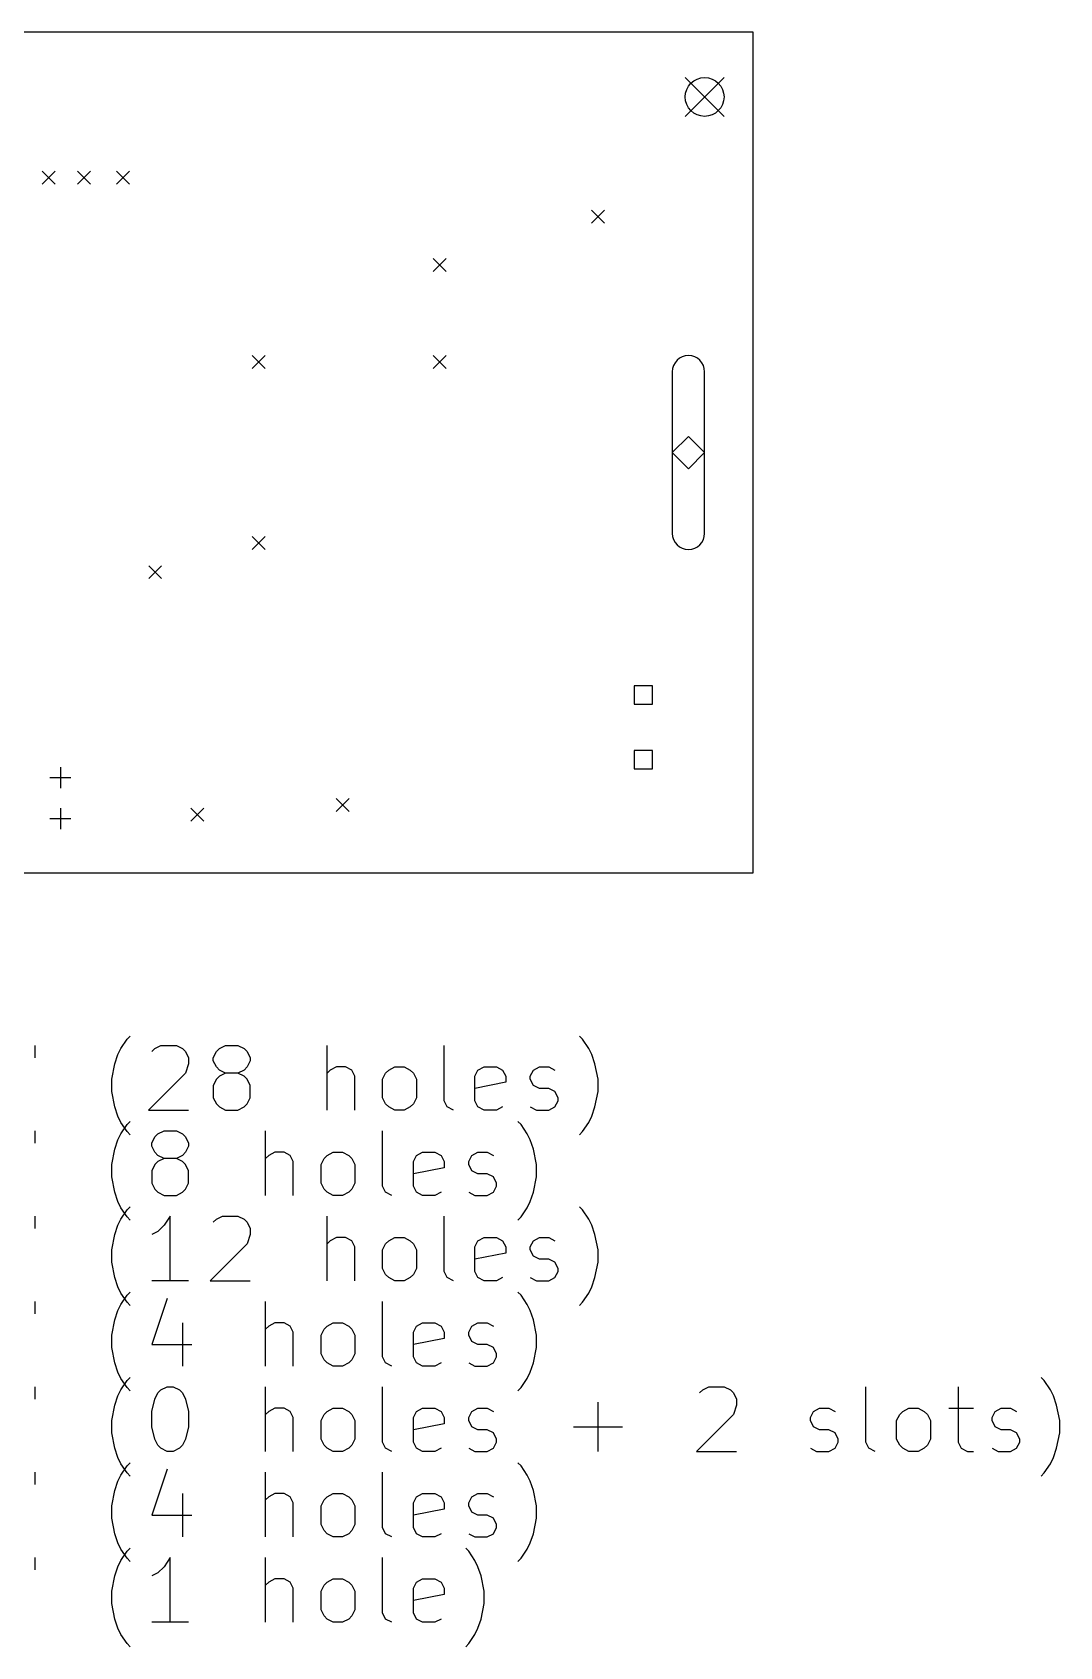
# Model space of a CAD drawing. Extents: x 13 to 79.5, y -149.9 to -100.
# Drawn here: x 47.7 to 79.49, y -149.94 to -100 of the extents above; entities that cross this region are included whole.
import ezdxf

# ---------------------------------------------------------------- set-up
doc = ezdxf.new("R2010")
doc.units = 0
doc.layers.add('BLACK', color=7, linetype='CONTINUOUS')

msp = doc.modelspace()

# ---------------------------------------------------------------- linework, layer by layer
at = {"layer": 'BLACK', "linetype": 'CONTINUOUS'}
for p, q in [((70, -100), (15, -100)), ((70, -126), (70, -100)), ((67.9, -101.4), (69.1, -102.6)), ((69.1, -101.4), (67.9, -102.6)), ((48, -104.3), (48.4, -104.7)), ((48.4, -104.3), (48, -104.7)), ((49.1, -104.3), (49.5, -104.7)), ((49.5, -104.3), (49.1, -104.7)), ((50.3, -104.3), (50.7, -104.7)), ((50.7, -104.3), (50.3, -104.7)), ((65, -105.5), (65.4, -105.9)), ((65.4, -105.5), (65, -105.9)), ((60.1, -107), (60.5, -107.4)), ((60.5, -107), (60.1, -107.4)), ((54.5, -110), (54.9, -110.4)), ((54.9, -110), (54.5, -110.4)), ((60.1, -110), (60.5, -110.4)), ((60.5, -110), (60.1, -110.4)), ((67.5, -110.5), (67.5, -115.5)), ((68.5, -115.5), (68.5, -110.5)), ((68, -112.5), (67.5, -113)), ((68.5, -113), (68, -112.5)), ((67.5, -113), (68, -113.5)), ((68, -113.5), (68.5, -113)), ((54.5, -115.6), (54.9, -116)), ((54.9, -115.6), (54.5, -116)), ((51.3, -116.5), (51.7, -116.9)), ((51.7, -116.5), (51.3, -116.9)), ((66.8828, -120.217), (66.3172, -120.217)), ((66.3172, -120.217), (66.3172, -120.783)), ((66.8828, -120.783), (66.8828, -120.217)), ((66.3172, -120.783), (66.8828, -120.783)), ((66.8828, -122.217), (66.3172, -122.217)), ((66.3172, -122.217), (66.3172, -122.783)), ((66.8828, -122.783), (66.8828, -122.217)), ((48.565, -122.73), (48.565, -123.38)), ((66.3172, -122.783), (66.8828, -122.783)), ((48.24, -123.055), (48.89, -123.055)), ((57.1, -123.7), (57.5, -124.1)), ((57.5, -123.7), (57.1, -124.1)), ((48.24, -124.325), (48.89, -124.325)), ((48.565, -124), (48.565, -124.65)), ((52.6, -124), (53, -124.4)), ((53, -124), (52.6, -124.4)), ((15, -126), (70, -126)), ((47.7732, -131.34), (47.7732, -131.721)), ((50.4399, -131.435), (50.6304, -131.149)), ((50.6304, -131.149), (50.7256, -131.054)), ((51.4875, -131.435), (51.678, -131.34)), ((51.678, -131.34), (52.1542, -131.34)), ((52.1542, -131.34), (52.3447, -131.435)), ((53.4875, -131.435), (53.678, -131.34)), ((53.678, -131.34), (54.059, -131.34)), ((54.059, -131.34), (54.2494, -131.435)), ((56.8209, -133.34), (56.8209, -131.34)), ((60.4399, -133.054), (60.4399, -131.34)), ((64.7256, -131.149), (64.6304, -131.054)), ((64.9161, -131.435), (64.7256, -131.149)), ((50.2494, -131.911), (50.3447, -131.626)), ((50.3447, -131.626), (50.4399, -131.435)), ((51.3923, -131.53), (51.4875, -131.435)), ((52.3447, -131.435), (52.4399, -131.53)), ((52.4399, -131.53), (52.5352, -131.721)), ((52.5352, -131.721), (52.5352, -131.911)), ((53.2971, -131.721), (53.3923, -131.53)), ((53.2971, -131.816), (53.2971, -131.721)), ((53.3923, -132.007), (53.2971, -131.816)), ((53.3923, -131.53), (53.4875, -131.435)), ((54.2494, -131.435), (54.3447, -131.53)), ((54.3447, -131.53), (54.4399, -131.721)), ((54.4399, -131.816), (54.3447, -132.007)), ((54.4399, -131.721), (54.4399, -131.816)), ((65.0113, -131.626), (64.9161, -131.435)), ((65.1066, -131.911), (65.0113, -131.626)), ((50.1542, -132.387), (50.2494, -131.911)), ((52.4399, -132.197), (51.2971, -133.34)), ((52.5352, -131.911), (52.4399, -132.197)), ((53.4875, -132.102), (53.3923, -132.007)), ((53.4875, -132.292), (53.3923, -132.387)), ((53.678, -132.197), (53.4875, -132.102)), ((53.678, -132.197), (53.4875, -132.292)), ((54.059, -132.197), (53.678, -132.197)), ((54.2494, -132.102), (54.059, -132.197)), ((54.2494, -132.292), (54.059, -132.197)), ((54.3447, -132.007), (54.2494, -132.102)), ((54.3447, -132.387), (54.2494, -132.292)), ((56.9161, -132.102), (56.8209, -132.197)), ((57.1066, -132.007), (56.9161, -132.102)), ((57.3923, -132.007), (57.1066, -132.007)), ((57.5828, -132.102), (57.3923, -132.007)), ((57.678, -132.292), (57.5828, -132.102)), ((57.678, -133.34), (57.678, -132.292)), ((58.5352, -132.387), (58.6304, -132.197)), ((58.6304, -132.197), (58.7256, -132.102)), ((58.7256, -132.102), (58.9161, -132.007)), ((58.9161, -132.007), (59.2018, -132.007)), ((59.2018, -132.007), (59.3923, -132.102)), ((59.3923, -132.102), (59.4875, -132.197)), ((59.4875, -132.197), (59.5828, -132.387)), ((61.3923, -132.292), (61.4875, -132.102)), ((61.3923, -133.054), (61.3923, -132.292)), ((61.4875, -132.102), (61.678, -132.007)), ((61.678, -132.007), (62.059, -132.007)), ((62.059, -132.007), (62.2494, -132.102)), ((62.2494, -132.102), (62.3447, -132.292)), ((62.3447, -132.292), (62.3447, -132.483)), ((63.1066, -132.292), (63.2018, -132.102)), ((63.1066, -132.387), (63.1066, -132.292)), ((63.2018, -132.102), (63.3923, -132.007)), ((63.3923, -132.007), (63.678, -132.007)), ((63.678, -132.007), (63.8685, -132.102)), ((65.2018, -132.387), (65.1066, -131.911)), ((50.1542, -132.768), (50.1542, -132.387)), ((50.2494, -133.245), (50.1542, -132.768)), ((53.3923, -132.387), (53.2971, -132.578)), ((53.2971, -132.578), (53.2971, -132.959)), ((54.4399, -132.578), (54.3447, -132.387)), ((54.4399, -132.959), (54.4399, -132.578)), ((58.5352, -132.959), (58.5352, -132.387)), ((59.5828, -132.387), (59.5828, -132.959)), ((62.3447, -132.483), (61.3923, -132.673)), ((63.2018, -132.578), (63.1066, -132.387)), ((63.3923, -132.673), (63.2018, -132.578)), ((63.678, -132.673), (63.3923, -132.673)), ((63.8685, -132.768), (63.678, -132.673)), ((63.9637, -132.959), (63.8685, -132.768)), ((65.1066, -133.245), (65.2018, -132.768)), ((65.2018, -132.768), (65.2018, -132.387)), ((50.3447, -133.53), (50.2494, -133.245)), ((51.2971, -133.34), (52.5352, -133.34)), ((53.2971, -132.959), (53.3923, -133.149)), ((53.3923, -133.149), (53.4875, -133.245)), ((53.4875, -133.245), (53.678, -133.34)), ((53.678, -133.34), (54.059, -133.34)), ((54.059, -133.34), (54.2494, -133.245)), ((54.2494, -133.245), (54.3447, -133.149)), ((54.3447, -133.149), (54.4399, -132.959)), ((58.6304, -133.149), (58.5352, -132.959)), ((58.7256, -133.245), (58.6304, -133.149)), ((58.9161, -133.34), (58.7256, -133.245)), ((59.2018, -133.34), (58.9161, -133.34)), ((59.3923, -133.245), (59.2018, -133.34)), ((59.4875, -133.149), (59.3923, -133.245)), ((59.5828, -132.959), (59.4875, -133.149)), ((60.5352, -133.245), (60.4399, -133.054)), ((60.7256, -133.34), (60.5352, -133.245)), ((61.4875, -133.245), (61.3923, -133.054)), ((61.678, -133.34), (61.4875, -133.245)), ((62.059, -133.34), (61.678, -133.34)), ((62.2494, -133.245), (62.059, -133.34)), ((63.1066, -133.245), (63.2971, -133.34)), ((63.2971, -133.34), (63.678, -133.34)), ((63.678, -133.34), (63.8685, -133.245)), ((63.8685, -133.245), (63.9637, -133.054)), ((63.9637, -133.054), (63.9637, -132.959)), ((65.0113, -133.53), (65.1066, -133.245)), ((50.4399, -133.721), (50.3447, -133.53)), ((50.6304, -134.007), (50.4399, -133.721)), ((50.4399, -134.075), (50.6304, -133.789)), ((50.6304, -133.789), (50.7256, -133.694)), ((62.8209, -133.789), (62.7256, -133.694)), ((63.0113, -134.075), (62.8209, -133.789)), ((64.7256, -134.007), (64.9161, -133.721)), ((64.9161, -133.721), (65.0113, -133.53)), ((47.7732, -133.98), (47.7732, -134.361)), ((50.2494, -134.551), (50.3447, -134.266)), ((50.3447, -134.266), (50.4399, -134.075)), ((50.7256, -134.102), (50.6304, -134.007)), ((51.3923, -134.361), (51.4875, -134.17)), ((51.4875, -134.17), (51.5828, -134.075)), ((51.5828, -134.075), (51.7732, -133.98)), ((51.7732, -133.98), (52.1542, -133.98)), ((52.1542, -133.98), (52.3447, -134.075)), ((52.3447, -134.075), (52.4399, -134.17)), ((52.4399, -134.17), (52.5352, -134.361)), ((54.9161, -135.98), (54.9161, -133.98)), ((58.5352, -135.694), (58.5352, -133.98)), ((63.1066, -134.266), (63.0113, -134.075)), ((63.2018, -134.551), (63.1066, -134.266)), ((64.6304, -134.102), (64.7256, -134.007)), ((50.1542, -135.027), (50.2494, -134.551)), ((51.3923, -134.456), (51.3923, -134.361)), ((51.4875, -134.647), (51.3923, -134.456)), ((51.5828, -134.742), (51.4875, -134.647)), ((51.7732, -134.837), (51.5828, -134.742)), ((51.7732, -134.837), (51.5828, -134.932)), ((52.1542, -134.837), (51.7732, -134.837)), ((52.3447, -134.742), (52.1542, -134.837)), ((52.3447, -134.932), (52.1542, -134.837)), ((52.4399, -134.647), (52.3447, -134.742)), ((52.5352, -134.456), (52.4399, -134.647)), ((52.5352, -134.361), (52.5352, -134.456)), ((55.0113, -134.742), (54.9161, -134.837)), ((55.2018, -134.647), (55.0113, -134.742)), ((55.4875, -134.647), (55.2018, -134.647)), ((55.678, -134.742), (55.4875, -134.647)), ((55.7732, -134.932), (55.678, -134.742)), ((56.6304, -135.027), (56.7256, -134.837)), ((56.7256, -134.837), (56.8209, -134.742)), ((56.8209, -134.742), (57.0113, -134.647)), ((57.0113, -134.647), (57.2971, -134.647)), ((57.2971, -134.647), (57.4875, -134.742)), ((57.4875, -134.742), (57.5828, -134.837)), ((57.5828, -134.837), (57.678, -135.027)), ((59.4875, -134.932), (59.5828, -134.742)), ((59.5828, -134.742), (59.7732, -134.647)), ((59.7732, -134.647), (60.1542, -134.647)), ((60.1542, -134.647), (60.3447, -134.742)), ((60.3447, -134.742), (60.4399, -134.932)), ((61.2018, -134.932), (61.2971, -134.742)), ((61.2971, -134.742), (61.4875, -134.647)), ((61.4875, -134.647), (61.7732, -134.647)), ((61.7732, -134.647), (61.9637, -134.742)), ((63.2971, -135.027), (63.2018, -134.551)), ((50.1542, -135.408), (50.1542, -135.027)), ((51.4875, -135.027), (51.3923, -135.218)), ((51.3923, -135.218), (51.3923, -135.599)), ((51.5828, -134.932), (51.4875, -135.027)), ((52.4399, -135.027), (52.3447, -134.932)), ((52.5352, -135.218), (52.4399, -135.027)), ((52.5352, -135.599), (52.5352, -135.218)), ((55.7732, -135.98), (55.7732, -134.932)), ((56.6304, -135.599), (56.6304, -135.027)), ((57.678, -135.027), (57.678, -135.599)), ((59.4875, -135.694), (59.4875, -134.932)), ((60.4399, -135.123), (59.4875, -135.313)), ((60.4399, -134.932), (60.4399, -135.123)), ((61.2018, -135.027), (61.2018, -134.932)), ((61.2971, -135.218), (61.2018, -135.027)), ((61.4875, -135.313), (61.2971, -135.218)), ((61.7732, -135.313), (61.4875, -135.313)), ((61.9637, -135.408), (61.7732, -135.313)), ((63.2971, -135.408), (63.2971, -135.027)), ((50.2494, -135.885), (50.1542, -135.408)), ((51.3923, -135.599), (51.4875, -135.789)), ((51.4875, -135.789), (51.5828, -135.885)), ((52.3447, -135.885), (52.4399, -135.789)), ((52.4399, -135.789), (52.5352, -135.599)), ((56.7256, -135.789), (56.6304, -135.599)), ((56.8209, -135.885), (56.7256, -135.789)), ((57.5828, -135.789), (57.4875, -135.885)), ((57.678, -135.599), (57.5828, -135.789)), ((58.6304, -135.885), (58.5352, -135.694)), ((59.5828, -135.885), (59.4875, -135.694)), ((62.059, -135.599), (61.9637, -135.408)), ((61.9637, -135.885), (62.059, -135.694)), ((62.059, -135.694), (62.059, -135.599)), ((63.2018, -135.885), (63.2971, -135.408)), ((50.3447, -136.17), (50.2494, -135.885)), ((50.4399, -136.361), (50.3447, -136.17)), ((50.6304, -136.429), (50.7256, -136.334)), ((51.5828, -135.885), (51.7732, -135.98)), ((51.7732, -135.98), (52.1542, -135.98)), ((52.1542, -135.98), (52.3447, -135.885)), ((57.0113, -135.98), (56.8209, -135.885)), ((57.2971, -135.98), (57.0113, -135.98)), ((57.4875, -135.885), (57.2971, -135.98)), ((58.8209, -135.98), (58.6304, -135.885)), ((59.7732, -135.98), (59.5828, -135.885)), ((60.1542, -135.98), (59.7732, -135.98)), ((60.3447, -135.885), (60.1542, -135.98)), ((61.2018, -135.885), (61.3923, -135.98)), ((61.3923, -135.98), (61.7732, -135.98)), ((61.7732, -135.98), (61.9637, -135.885)), ((63.0113, -136.361), (63.1066, -136.17)), ((63.1066, -136.17), (63.2018, -135.885)), ((64.7256, -136.429), (64.6304, -136.334)), ((47.7732, -136.62), (47.7732, -137.001)), ((50.3447, -136.906), (50.4399, -136.715)), ((50.6304, -136.647), (50.4399, -136.361)), ((50.4399, -136.715), (50.6304, -136.429)), ((50.7256, -136.742), (50.6304, -136.647)), ((51.9637, -136.62), (51.7732, -136.906)), ((51.9637, -138.62), (51.9637, -136.62)), ((53.2971, -136.81), (53.3923, -136.715)), ((53.3923, -136.715), (53.5828, -136.62)), ((53.5828, -136.62), (54.059, -136.62)), ((54.059, -136.62), (54.2494, -136.715)), ((54.2494, -136.715), (54.3447, -136.81)), ((54.3447, -136.81), (54.4399, -137.001)), ((56.8209, -138.62), (56.8209, -136.62)), ((60.4399, -138.334), (60.4399, -136.62)), ((62.7256, -136.742), (62.8209, -136.647)), ((62.8209, -136.647), (63.0113, -136.361)), ((64.9161, -136.715), (64.7256, -136.429)), ((65.0113, -136.906), (64.9161, -136.715)), ((50.1542, -137.667), (50.2494, -137.191)), ((50.2494, -137.191), (50.3447, -136.906)), ((51.5828, -137.096), (51.3923, -137.191)), ((51.7732, -136.906), (51.5828, -137.096)), ((54.4399, -137.191), (54.3447, -137.477)), ((54.4399, -137.001), (54.4399, -137.191)), ((57.1066, -137.287), (56.9161, -137.382)), ((57.3923, -137.287), (57.1066, -137.287)), ((57.5828, -137.382), (57.3923, -137.287)), ((58.7256, -137.382), (58.9161, -137.287)), ((58.9161, -137.287), (59.2018, -137.287)), ((59.2018, -137.287), (59.3923, -137.382)), ((61.4875, -137.382), (61.678, -137.287)), ((61.678, -137.287), (62.059, -137.287)), ((62.059, -137.287), (62.2494, -137.382)), ((63.2018, -137.382), (63.3923, -137.287)), ((63.3923, -137.287), (63.678, -137.287)), ((63.678, -137.287), (63.8685, -137.382)), ((65.1066, -137.191), (65.0113, -136.906)), ((65.2018, -137.667), (65.1066, -137.191)), ((50.1542, -138.048), (50.1542, -137.667)), ((54.3447, -137.477), (53.2018, -138.62)), ((56.9161, -137.382), (56.8209, -137.477)), ((57.678, -137.572), (57.5828, -137.382)), ((57.678, -138.62), (57.678, -137.572)), ((58.5352, -137.667), (58.6304, -137.477)), ((58.5352, -138.239), (58.5352, -137.667)), ((58.6304, -137.477), (58.7256, -137.382)), ((59.3923, -137.382), (59.4875, -137.477)), ((59.4875, -137.477), (59.5828, -137.667)), ((59.5828, -137.667), (59.5828, -138.239)), ((61.3923, -137.572), (61.4875, -137.382)), ((61.3923, -138.334), (61.3923, -137.572)), ((62.3447, -137.763), (61.3923, -137.953)), ((62.2494, -137.382), (62.3447, -137.572)), ((62.3447, -137.572), (62.3447, -137.763)), ((63.1066, -137.572), (63.2018, -137.382)), ((63.1066, -137.667), (63.1066, -137.572)), ((63.2018, -137.858), (63.1066, -137.667)), ((65.2018, -138.048), (65.2018, -137.667)), ((50.2494, -138.525), (50.1542, -138.048)), ((58.6304, -138.429), (58.5352, -138.239)), ((59.5828, -138.239), (59.4875, -138.429)), ((60.5352, -138.525), (60.4399, -138.334)), ((61.4875, -138.525), (61.3923, -138.334)), ((63.3923, -137.953), (63.2018, -137.858)), ((63.678, -137.953), (63.3923, -137.953)), ((63.8685, -138.048), (63.678, -137.953)), ((63.9637, -138.239), (63.8685, -138.048)), ((63.8685, -138.525), (63.9637, -138.334)), ((63.9637, -138.334), (63.9637, -138.239)), ((65.1066, -138.525), (65.2018, -138.048)), ((50.3447, -138.81), (50.2494, -138.525)), ((50.4399, -139.001), (50.3447, -138.81)), ((52.5352, -138.62), (51.3923, -138.62)), ((53.2018, -138.62), (54.4399, -138.62)), ((58.7256, -138.525), (58.6304, -138.429)), ((58.9161, -138.62), (58.7256, -138.525)), ((59.2018, -138.62), (58.9161, -138.62)), ((59.3923, -138.525), (59.2018, -138.62)), ((59.4875, -138.429), (59.3923, -138.525)), ((60.7256, -138.62), (60.5352, -138.525)), ((61.678, -138.62), (61.4875, -138.525)), ((62.059, -138.62), (61.678, -138.62)), ((62.2494, -138.525), (62.059, -138.62)), ((63.1066, -138.525), (63.2971, -138.62)), ((63.2971, -138.62), (63.678, -138.62)), ((63.678, -138.62), (63.8685, -138.525)), ((64.9161, -139.001), (65.0113, -138.81)), ((65.0113, -138.81), (65.1066, -138.525)), ((47.7732, -139.26), (47.7732, -139.641)), ((50.6304, -139.287), (50.4399, -139.001)), ((50.4399, -139.355), (50.6304, -139.069)), ((50.6304, -139.069), (50.7256, -138.974)), ((50.7256, -139.382), (50.6304, -139.287)), ((51.8685, -139.165), (51.3923, -140.593)), ((54.9161, -141.26), (54.9161, -139.26)), ((58.5352, -140.974), (58.5352, -139.26)), ((62.8209, -139.069), (62.7256, -138.974)), ((63.0113, -139.355), (62.8209, -139.069)), ((64.6304, -139.382), (64.7256, -139.287)), ((64.7256, -139.287), (64.9161, -139.001)), ((50.1542, -140.307), (50.2494, -139.831)), ((50.2494, -139.831), (50.3447, -139.546)), ((50.3447, -139.546), (50.4399, -139.355)), ((63.1066, -139.546), (63.0113, -139.355)), ((63.2018, -139.831), (63.1066, -139.546)), ((63.2971, -140.307), (63.2018, -139.831)), ((50.1542, -140.688), (50.1542, -140.307)), ((52.3447, -139.927), (52.3447, -141.26)), ((55.0113, -140.022), (54.9161, -140.117)), ((55.2018, -139.927), (55.0113, -140.022)), ((55.4875, -139.927), (55.2018, -139.927)), ((55.678, -140.022), (55.4875, -139.927)), ((55.7732, -140.212), (55.678, -140.022)), ((55.7732, -141.26), (55.7732, -140.212)), ((56.6304, -140.307), (56.7256, -140.117)), ((56.6304, -140.879), (56.6304, -140.307)), ((56.7256, -140.117), (56.8209, -140.022)), ((56.8209, -140.022), (57.0113, -139.927)), ((57.0113, -139.927), (57.2971, -139.927)), ((57.2971, -139.927), (57.4875, -140.022)), ((57.4875, -140.022), (57.5828, -140.117)), ((57.5828, -140.117), (57.678, -140.307)), ((57.678, -140.307), (57.678, -140.879)), ((59.4875, -140.212), (59.5828, -140.022)), ((59.4875, -140.974), (59.4875, -140.212)), ((59.5828, -140.022), (59.7732, -139.927)), ((59.7732, -139.927), (60.1542, -139.927)), ((60.1542, -139.927), (60.3447, -140.022)), ((60.3447, -140.022), (60.4399, -140.212)), ((60.4399, -140.212), (60.4399, -140.403)), ((61.2018, -140.212), (61.2971, -140.022)), ((61.2018, -140.307), (61.2018, -140.212)), ((61.2971, -140.498), (61.2018, -140.307)), ((61.2971, -140.022), (61.4875, -139.927)), ((61.4875, -139.927), (61.7732, -139.927)), ((61.7732, -139.927), (61.9637, -140.022)), ((63.2971, -140.688), (63.2971, -140.307)), ((50.2494, -141.165), (50.1542, -140.688)), ((51.3923, -140.593), (52.6304, -140.593)), ((60.4399, -140.403), (59.4875, -140.593)), ((61.4875, -140.593), (61.2971, -140.498)), ((61.7732, -140.593), (61.4875, -140.593)), ((61.9637, -140.688), (61.7732, -140.593)), ((62.059, -140.879), (61.9637, -140.688)), ((63.2018, -141.165), (63.2971, -140.688)), ((50.3447, -141.45), (50.2494, -141.165)), ((56.7256, -141.069), (56.6304, -140.879)), ((56.8209, -141.165), (56.7256, -141.069)), ((57.0113, -141.26), (56.8209, -141.165)), ((57.2971, -141.26), (57.0113, -141.26)), ((57.4875, -141.165), (57.2971, -141.26)), ((57.5828, -141.069), (57.4875, -141.165)), ((57.678, -140.879), (57.5828, -141.069)), ((58.6304, -141.165), (58.5352, -140.974)), ((58.8209, -141.26), (58.6304, -141.165)), ((59.5828, -141.165), (59.4875, -140.974)), ((59.7732, -141.26), (59.5828, -141.165)), ((60.1542, -141.26), (59.7732, -141.26)), ((60.3447, -141.165), (60.1542, -141.26)), ((61.2018, -141.165), (61.3923, -141.26)), ((61.3923, -141.26), (61.7732, -141.26)), ((61.7732, -141.26), (61.9637, -141.165)), ((61.9637, -141.165), (62.059, -140.974)), ((62.059, -140.974), (62.059, -140.879)), ((63.1066, -141.45), (63.2018, -141.165)), ((50.4399, -141.641), (50.3447, -141.45)), ((50.6304, -141.927), (50.4399, -141.641)), ((50.4399, -141.995), (50.6304, -141.709)), ((50.6304, -141.709), (50.7256, -141.614)), ((62.8209, -141.927), (63.0113, -141.641)), ((63.0113, -141.641), (63.1066, -141.45)), ((79.0113, -141.709), (78.9161, -141.614)), ((79.2018, -141.995), (79.0113, -141.709)), ((47.7732, -141.9), (47.7732, -142.281)), ((50.2494, -142.471), (50.3447, -142.186)), ((50.3447, -142.186), (50.4399, -141.995)), ((50.7256, -142.022), (50.6304, -141.927)), ((51.3923, -142.662), (51.4875, -142.281)), ((51.4875, -142.281), (51.5828, -142.09)), ((51.5828, -142.09), (51.678, -141.995)), ((51.678, -141.995), (51.8685, -141.9)), ((51.8685, -141.9), (52.059, -141.9)), ((52.059, -141.9), (52.2494, -141.995)), ((52.2494, -141.995), (52.3447, -142.09)), ((52.3447, -142.09), (52.4399, -142.281)), ((52.4399, -142.281), (52.5352, -142.662)), ((54.9161, -143.9), (54.9161, -141.9)), ((58.5352, -143.614), (58.5352, -141.9)), ((62.7256, -142.022), (62.8209, -141.927)), ((68.3447, -142.09), (68.4399, -141.995)), ((68.4399, -141.995), (68.6304, -141.9)), ((68.6304, -141.9), (69.1066, -141.9)), ((69.1066, -141.9), (69.2971, -141.995)), ((69.2971, -141.995), (69.3923, -142.09)), ((69.3923, -142.09), (69.4875, -142.281)), ((69.4875, -142.281), (69.4875, -142.471)), ((73.4875, -143.614), (73.4875, -141.9)), ((76.3447, -141.9), (76.3447, -143.614)), ((79.2971, -142.186), (79.2018, -141.995)), ((79.3923, -142.471), (79.2971, -142.186)), ((50.1542, -142.947), (50.2494, -142.471)), ((51.3923, -143.138), (51.3923, -142.662)), ((52.5352, -142.662), (52.5352, -143.138)), ((55.0113, -142.662), (54.9161, -142.757)), ((55.2018, -142.567), (55.0113, -142.662)), ((55.4875, -142.567), (55.2018, -142.567)), ((55.678, -142.662), (55.4875, -142.567)), ((55.7732, -142.852), (55.678, -142.662)), ((56.6304, -142.947), (56.7256, -142.757)), ((56.7256, -142.757), (56.8209, -142.662)), ((56.8209, -142.662), (57.0113, -142.567)), ((57.0113, -142.567), (57.2971, -142.567)), ((57.2971, -142.567), (57.4875, -142.662)), ((57.4875, -142.662), (57.5828, -142.757)), ((57.5828, -142.757), (57.678, -142.947)), ((59.4875, -142.852), (59.5828, -142.662)), ((59.5828, -142.662), (59.7732, -142.567)), ((59.7732, -142.567), (60.1542, -142.567)), ((60.1542, -142.567), (60.3447, -142.662)), ((60.3447, -142.662), (60.4399, -142.852)), ((61.2018, -142.852), (61.2971, -142.662)), ((61.2971, -142.662), (61.4875, -142.567)), ((61.4875, -142.567), (61.7732, -142.567)), ((61.7732, -142.567), (61.9637, -142.662)), ((65.2018, -143.9), (65.2018, -142.376)), ((69.3923, -142.757), (68.2494, -143.9)), ((69.4875, -142.471), (69.3923, -142.757)), ((71.7732, -142.852), (71.8685, -142.662)), ((71.8685, -142.662), (72.059, -142.567)), ((72.059, -142.567), (72.3447, -142.567)), ((72.3447, -142.567), (72.5352, -142.662)), ((74.4399, -142.947), (74.5352, -142.757)), ((74.5352, -142.757), (74.6304, -142.662)), ((74.6304, -142.662), (74.8209, -142.567)), ((74.8209, -142.567), (75.1066, -142.567)), ((75.1066, -142.567), (75.2971, -142.662)), ((75.2971, -142.662), (75.3923, -142.757)), ((75.3923, -142.757), (75.4875, -142.947)), ((76.059, -142.567), (76.8209, -142.567)), ((77.3923, -142.852), (77.4875, -142.662)), ((77.4875, -142.662), (77.678, -142.567)), ((77.678, -142.567), (77.9637, -142.567)), ((77.9637, -142.567), (78.1542, -142.662)), ((79.4875, -142.947), (79.3923, -142.471)), ((50.1542, -143.328), (50.1542, -142.947)), ((50.2494, -143.805), (50.1542, -143.328)), ((51.4875, -143.519), (51.3923, -143.138)), ((52.5352, -143.138), (52.4399, -143.519)), ((55.7732, -143.9), (55.7732, -142.852)), ((56.6304, -143.519), (56.6304, -142.947)), ((57.678, -142.947), (57.678, -143.519)), ((59.4875, -143.614), (59.4875, -142.852)), ((60.4399, -143.043), (59.4875, -143.233)), ((60.4399, -142.852), (60.4399, -143.043)), ((61.2018, -142.947), (61.2018, -142.852)), ((61.2971, -143.138), (61.2018, -142.947)), ((61.4875, -143.233), (61.2971, -143.138)), ((61.7732, -143.233), (61.4875, -143.233)), ((61.9637, -143.328), (61.7732, -143.233)), ((62.059, -143.519), (61.9637, -143.328)), ((64.4399, -143.138), (65.9637, -143.138)), ((71.7732, -142.947), (71.7732, -142.852)), ((71.8685, -143.138), (71.7732, -142.947)), ((72.059, -143.233), (71.8685, -143.138)), ((72.3447, -143.233), (72.059, -143.233)), ((72.5352, -143.328), (72.3447, -143.233)), ((72.6304, -143.519), (72.5352, -143.328)), ((74.4399, -143.519), (74.4399, -142.947)), ((75.4875, -142.947), (75.4875, -143.519)), ((77.3923, -142.947), (77.3923, -142.852)), ((77.4875, -143.138), (77.3923, -142.947)), ((77.678, -143.233), (77.4875, -143.138)), ((77.9637, -143.233), (77.678, -143.233)), ((78.1542, -143.328), (77.9637, -143.233)), ((78.2494, -143.519), (78.1542, -143.328)), ((79.3923, -143.805), (79.4875, -143.328)), ((79.4875, -143.328), (79.4875, -142.947)), ((50.3447, -144.09), (50.2494, -143.805)), ((51.5828, -143.709), (51.4875, -143.519)), ((51.678, -143.805), (51.5828, -143.709)), ((51.8685, -143.9), (51.678, -143.805)), ((52.2494, -143.805), (52.059, -143.9)), ((52.3447, -143.709), (52.2494, -143.805)), ((52.4399, -143.519), (52.3447, -143.709)), ((56.7256, -143.709), (56.6304, -143.519)), ((56.8209, -143.805), (56.7256, -143.709)), ((57.0113, -143.9), (56.8209, -143.805)), ((57.4875, -143.805), (57.2971, -143.9)), ((57.5828, -143.709), (57.4875, -143.805)), ((57.678, -143.519), (57.5828, -143.709)), ((58.6304, -143.805), (58.5352, -143.614)), ((58.8209, -143.9), (58.6304, -143.805)), ((59.5828, -143.805), (59.4875, -143.614)), ((59.7732, -143.9), (59.5828, -143.805)), ((60.3447, -143.805), (60.1542, -143.9)), ((61.2018, -143.805), (61.3923, -143.9)), ((61.7732, -143.9), (61.9637, -143.805)), ((61.9637, -143.805), (62.059, -143.614)), ((62.059, -143.614), (62.059, -143.519)), ((71.7732, -143.805), (71.9637, -143.9)), ((72.3447, -143.9), (72.5352, -143.805)), ((72.5352, -143.805), (72.6304, -143.614)), ((72.6304, -143.614), (72.6304, -143.519)), ((73.5828, -143.805), (73.4875, -143.614)), ((73.7732, -143.9), (73.5828, -143.805)), ((74.5352, -143.709), (74.4399, -143.519)), ((74.6304, -143.805), (74.5352, -143.709)), ((74.8209, -143.9), (74.6304, -143.805)), ((75.2971, -143.805), (75.1066, -143.9)), ((75.3923, -143.709), (75.2971, -143.805)), ((75.4875, -143.519), (75.3923, -143.709)), ((76.3447, -143.614), (76.4399, -143.805)), ((76.4399, -143.805), (76.6304, -143.9)), ((77.3923, -143.805), (77.5828, -143.9)), ((77.9637, -143.9), (78.1542, -143.805)), ((78.1542, -143.805), (78.2494, -143.614)), ((78.2494, -143.614), (78.2494, -143.519)), ((79.2971, -144.09), (79.3923, -143.805)), ((50.4399, -144.281), (50.3447, -144.09)), ((50.6304, -144.567), (50.4399, -144.281)), ((50.6304, -144.349), (50.7256, -144.254)), ((52.059, -143.9), (51.8685, -143.9)), ((57.2971, -143.9), (57.0113, -143.9)), ((60.1542, -143.9), (59.7732, -143.9)), ((61.3923, -143.9), (61.7732, -143.9)), ((62.8209, -144.349), (62.7256, -144.254)), ((68.2494, -143.9), (69.4875, -143.9)), ((71.9637, -143.9), (72.3447, -143.9)), ((75.1066, -143.9), (74.8209, -143.9)), ((76.6304, -143.9), (76.8209, -143.9)), ((77.5828, -143.9), (77.9637, -143.9)), ((79.0113, -144.567), (79.2018, -144.281)), ((79.2018, -144.281), (79.2971, -144.09)), ((47.7732, -144.54), (47.7732, -144.921)), ((50.2494, -145.111), (50.3447, -144.826)), ((50.3447, -144.826), (50.4399, -144.635)), ((50.4399, -144.635), (50.6304, -144.349)), ((50.7256, -144.662), (50.6304, -144.567)), ((51.8685, -144.445), (51.3923, -145.873)), ((54.9161, -146.54), (54.9161, -144.54)), ((58.5352, -146.254), (58.5352, -144.54)), ((63.0113, -144.635), (62.8209, -144.349)), ((63.1066, -144.826), (63.0113, -144.635)), ((63.2018, -145.111), (63.1066, -144.826)), ((78.9161, -144.662), (79.0113, -144.567)), ((50.1542, -145.587), (50.2494, -145.111)), ((52.3447, -145.207), (52.3447, -146.54)), ((55.0113, -145.302), (54.9161, -145.397)), ((55.2018, -145.207), (55.0113, -145.302)), ((55.4875, -145.207), (55.2018, -145.207)), ((55.678, -145.302), (55.4875, -145.207)), ((55.7732, -145.492), (55.678, -145.302)), ((56.7256, -145.397), (56.8209, -145.302)), ((56.8209, -145.302), (57.0113, -145.207)), ((57.0113, -145.207), (57.2971, -145.207)), ((57.2971, -145.207), (57.4875, -145.302)), ((57.4875, -145.302), (57.5828, -145.397)), ((59.4875, -145.492), (59.5828, -145.302)), ((59.5828, -145.302), (59.7732, -145.207)), ((59.7732, -145.207), (60.1542, -145.207)), ((60.1542, -145.207), (60.3447, -145.302)), ((60.3447, -145.302), (60.4399, -145.492)), ((61.2018, -145.492), (61.2971, -145.302)), ((61.2971, -145.302), (61.4875, -145.207)), ((61.4875, -145.207), (61.7732, -145.207)), ((61.7732, -145.207), (61.9637, -145.302)), ((63.2971, -145.587), (63.2018, -145.111)), ((50.1542, -145.968), (50.1542, -145.587)), ((55.7732, -146.54), (55.7732, -145.492)), ((56.6304, -145.587), (56.7256, -145.397)), ((56.6304, -146.159), (56.6304, -145.587)), ((57.5828, -145.397), (57.678, -145.587)), ((57.678, -145.587), (57.678, -146.159)), ((59.4875, -146.254), (59.4875, -145.492)), ((60.4399, -145.683), (59.4875, -145.873)), ((60.4399, -145.492), (60.4399, -145.683)), ((61.2018, -145.587), (61.2018, -145.492)), ((61.2971, -145.778), (61.2018, -145.587)), ((61.4875, -145.873), (61.2971, -145.778)), ((63.2971, -145.968), (63.2971, -145.587)), ((50.2494, -146.445), (50.1542, -145.968)), ((51.3923, -145.873), (52.6304, -145.873)), ((56.7256, -146.349), (56.6304, -146.159)), ((57.678, -146.159), (57.5828, -146.349)), ((58.6304, -146.445), (58.5352, -146.254)), ((59.5828, -146.445), (59.4875, -146.254)), ((61.7732, -145.873), (61.4875, -145.873)), ((61.9637, -145.968), (61.7732, -145.873)), ((62.059, -146.159), (61.9637, -145.968)), ((61.9637, -146.445), (62.059, -146.254)), ((62.059, -146.254), (62.059, -146.159)), ((63.2018, -146.445), (63.2971, -145.968)), ((50.3447, -146.73), (50.2494, -146.445)), ((50.4399, -146.921), (50.3447, -146.73)), ((56.8209, -146.445), (56.7256, -146.349)), ((57.0113, -146.54), (56.8209, -146.445)), ((57.2971, -146.54), (57.0113, -146.54)), ((57.4875, -146.445), (57.2971, -146.54)), ((57.5828, -146.349), (57.4875, -146.445)), ((58.8209, -146.54), (58.6304, -146.445)), ((59.7732, -146.54), (59.5828, -146.445)), ((60.1542, -146.54), (59.7732, -146.54)), ((60.3447, -146.445), (60.1542, -146.54)), ((61.2018, -146.445), (61.3923, -146.54)), ((61.3923, -146.54), (61.7732, -146.54)), ((61.7732, -146.54), (61.9637, -146.445)), ((63.0113, -146.921), (63.1066, -146.73)), ((63.1066, -146.73), (63.2018, -146.445)), ((47.7732, -147.18), (47.7732, -147.561)), ((50.3447, -147.466), (50.4399, -147.275)), ((50.6304, -147.207), (50.4399, -146.921)), ((50.4399, -147.275), (50.6304, -146.989)), ((50.6304, -146.989), (50.7256, -146.894)), ((50.7256, -147.302), (50.6304, -147.207)), ((51.9637, -147.18), (51.7732, -147.466)), ((51.9637, -149.18), (51.9637, -147.18)), ((54.9161, -149.18), (54.9161, -147.18)), ((58.5352, -148.894), (58.5352, -147.18)), ((61.2018, -146.989), (61.1066, -146.894)), ((61.3923, -147.275), (61.2018, -146.989)), ((61.4875, -147.466), (61.3923, -147.275)), ((62.7256, -147.302), (62.8209, -147.207)), ((62.8209, -147.207), (63.0113, -146.921)), ((50.1542, -148.227), (50.2494, -147.751)), ((50.2494, -147.751), (50.3447, -147.466)), ((51.5828, -147.656), (51.3923, -147.751)), ((51.7732, -147.466), (51.5828, -147.656)), ((61.5828, -147.751), (61.4875, -147.466)), ((61.678, -148.227), (61.5828, -147.751)), ((50.1542, -148.608), (50.1542, -148.227)), ((55.0113, -147.942), (54.9161, -148.037)), ((55.2018, -147.847), (55.0113, -147.942)), ((55.4875, -147.847), (55.2018, -147.847)), ((55.678, -147.942), (55.4875, -147.847)), ((55.7732, -148.132), (55.678, -147.942)), ((55.7732, -149.18), (55.7732, -148.132)), ((56.6304, -148.227), (56.7256, -148.037)), ((56.6304, -148.799), (56.6304, -148.227)), ((56.7256, -148.037), (56.8209, -147.942)), ((56.8209, -147.942), (57.0113, -147.847)), ((57.0113, -147.847), (57.2971, -147.847)), ((57.2971, -147.847), (57.4875, -147.942)), ((57.4875, -147.942), (57.5828, -148.037)), ((57.5828, -148.037), (57.678, -148.227)), ((57.678, -148.227), (57.678, -148.799)), ((59.4875, -148.132), (59.5828, -147.942)), ((59.4875, -148.894), (59.4875, -148.132)), ((60.4399, -148.323), (59.4875, -148.513)), ((59.5828, -147.942), (59.7732, -147.847)), ((59.7732, -147.847), (60.1542, -147.847)), ((60.1542, -147.847), (60.3447, -147.942)), ((60.3447, -147.942), (60.4399, -148.132)), ((60.4399, -148.132), (60.4399, -148.323)), ((61.678, -148.608), (61.678, -148.227)), ((50.2494, -149.085), (50.1542, -148.608)), ((56.7256, -148.989), (56.6304, -148.799)), ((57.678, -148.799), (57.5828, -148.989)), ((61.5828, -149.085), (61.678, -148.608)), ((50.3447, -149.37), (50.2494, -149.085)), ((52.5352, -149.18), (51.3923, -149.18)), ((56.8209, -149.085), (56.7256, -148.989)), ((57.0113, -149.18), (56.8209, -149.085)), ((57.2971, -149.18), (57.0113, -149.18)), ((57.4875, -149.085), (57.2971, -149.18)), ((57.5828, -148.989), (57.4875, -149.085)), ((58.6304, -149.085), (58.5352, -148.894)), ((58.8209, -149.18), (58.6304, -149.085)), ((59.5828, -149.085), (59.4875, -148.894)), ((59.7732, -149.18), (59.5828, -149.085)), ((60.1542, -149.18), (59.7732, -149.18)), ((60.3447, -149.085), (60.1542, -149.18)), ((61.4875, -149.37), (61.5828, -149.085)), ((50.4399, -149.561), (50.3447, -149.37)), ((50.6304, -149.847), (50.4399, -149.561)), ((61.2018, -149.847), (61.3923, -149.561)), ((61.3923, -149.561), (61.4875, -149.37)), ((50.7256, -149.942), (50.6304, -149.847)), ((61.1066, -149.942), (61.2018, -149.847))]:
    msp.add_line(p, q, dxfattribs=at)
at = {"layer": 'BLACK'}
msp.add_circle((68.5, -102), 0.6, dxfattribs=at)
for centre, start, end in [((68, -110.5), 0, 180), ((68, -115.5), 180, 360)]:
    msp.add_arc(centre, 0.5, start, end, dxfattribs=at)

doc.saveas('drawing.dxf')
